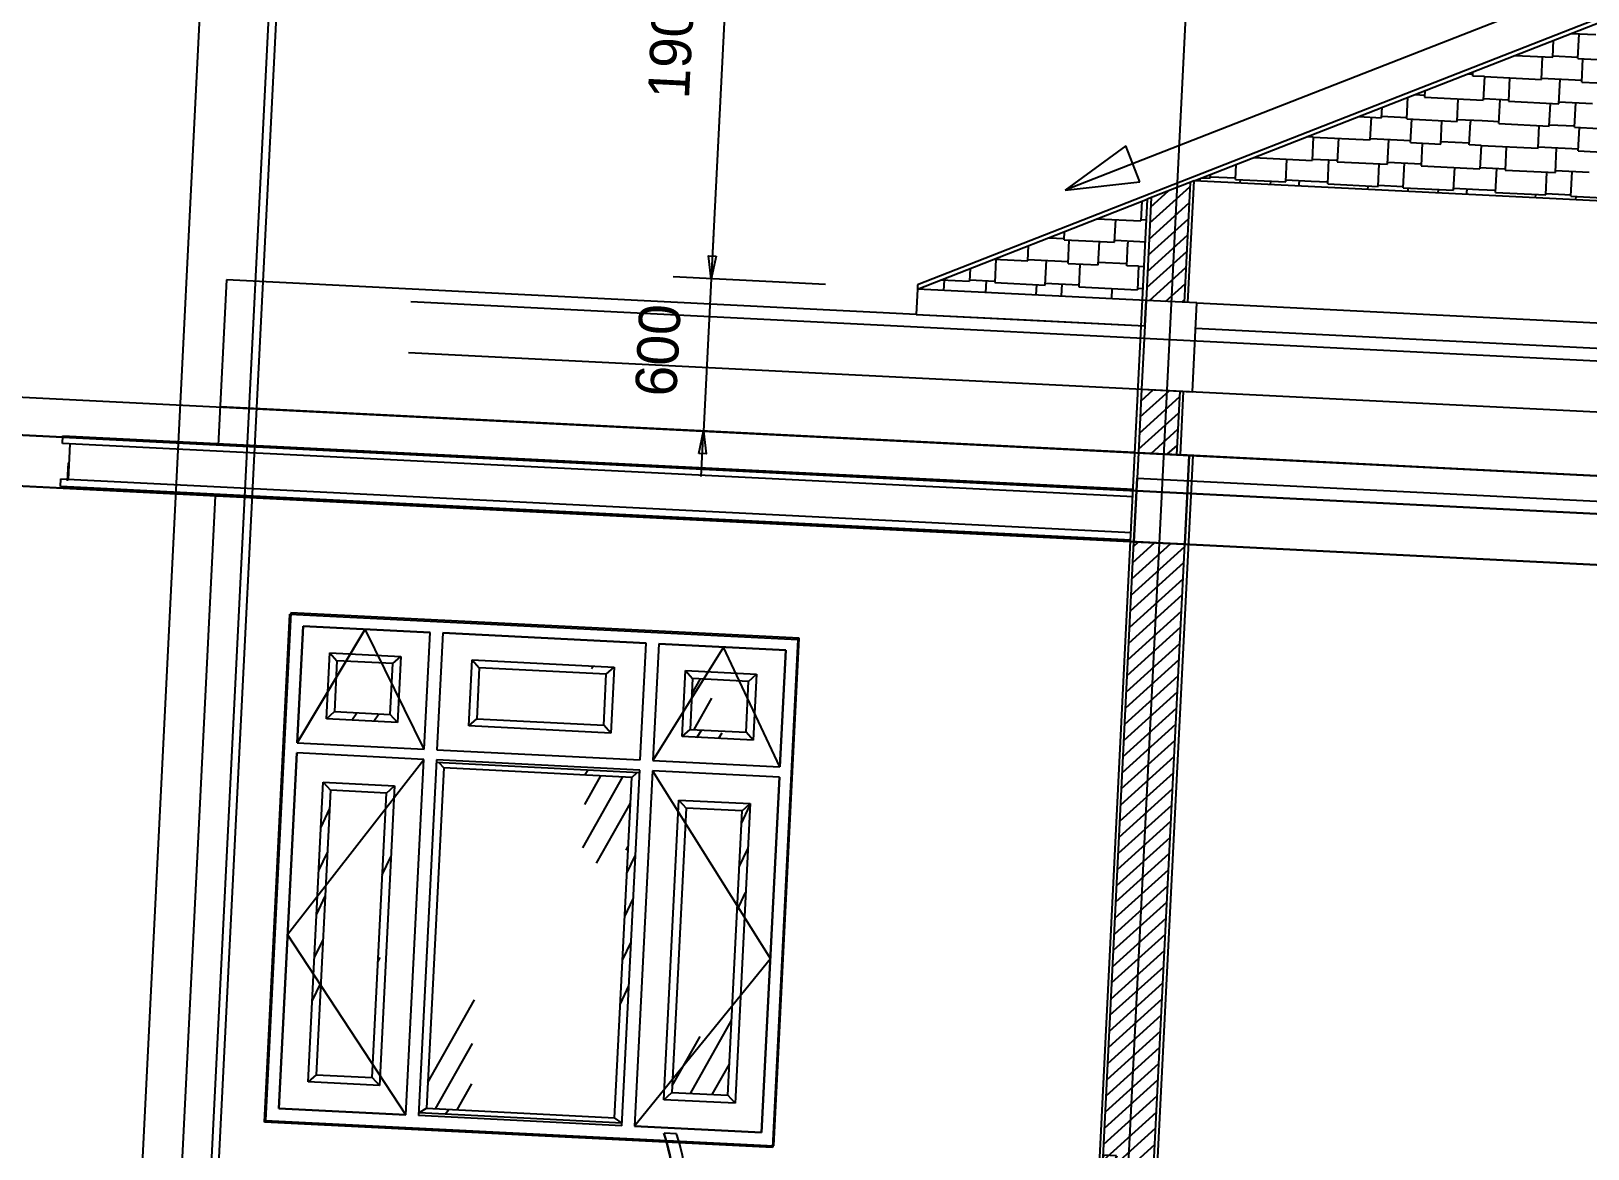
# Model space of a CAD drawing. Extents: x 549999 to 550212, y 1838161 to 1838467.
# Drawn here: x 550069.11 to 550075.23, y 1838240.59 to 1838244.99 of the extents above; entities that cross this region are included whole.
import ezdxf

# ---------------------------------------------------------------- set-up
doc = ezdxf.new("R2010")
doc.units = 0
for name, color, linetype in [('Level 1', 7, 'Continuous'), ('Level 11', 7, 'Continuous'), ('Level 14', 7, 'Continuous'), ('Level 15', 7, 'Continuous'), ('Level 18', 7, 'Continuous'), ('Level 20', 7, 'Continuous'), ('Level 24', 7, 'Continuous'), ('Level 27', 7, 'Continuous'), ('Level 28', 7, 'Continuous'), ('Level 37', 7, 'Continuous'), ('Level 4', 7, 'Continuous'), ('Level 42', 7, 'Continuous'), ('Level 7', 7, 'Continuous'), ('Level 8', 7, 'Continuous')]:
    doc.layers.add(name, color=color, linetype=linetype)

# ---------------------------------------------------------------- blocks, each defined once
blk = doc.blocks.new('DININ2')
at = {"layer": 'Level 1'}
for p, q in [((-231.27, 82.9), (-236.17, 82.9)), ((-58.14, 82.9), (-63.04, 82.9)), ((-191.35, 74), (-96.35, 74)), ((-191.35, 71.5), (-191.35, 74)), ((-96.35, 71.5), (-96.35, 74)), ((-191.35, 71.5), (-183.85, 71.5)), ((-191.35, 0), (-191.35, 71.5)), ((-96.35, 71.5), (-191.35, 71.5)), ((-183.85, 0), (-183.85, 71.5)), ((-103.85, 71.5), (-96.35, 71.5)), ((-103.85, 70), (-103.85, 71.5)), ((-96.35, 70), (-96.35, 71.5)), ((-156.9, 61.5), (-183.85, 61.5)), ((-230.68, 47.97), (-233.19, 0)), ((-230.76, 47.93), (-231.15, 40.42)), ((-230.76, 47.93), (-231.15, 40.42)), ((-228.27, 0), (-225.76, 47.93)), ((-231.15, 40.42), (-231.42, 35.43)), ((-226.15, 40.42), (-226.42, 35.42)), ((-191.35, 40.42), (-226.15, 40.42)), ((-191.35, 42.16), (-226.06, 42.16)), ((-179.15, 40.42), (-183.85, 40.42)), ((-179.15, 0), (-179.15, 40.42)), ((-231.42, 35.43), (-233.27, 0)), ((-231.42, 35.43), (-233.27, 0)), ((-226.42, 35.42), (-191.35, 35.42)), ((-191.35, 26.57), (-226.88, 26.57)), ((-227.09, 22.57), (-191.35, 22.57)), ((-115.15, 9.99), (-115.15, 0)), ((-110.15, 0), (-110.15, 9.99)), ((-103.85, 0), (-103.85, 9.99)), ((-96.35, 0), (-96.35, 9.99)), ((-66.14, 2), (-66.04, 0)), ((-61.12, 0), (-61.22, 2)), ((-61.04, 0), (-61.14, 2)), ((-61.04, 0), (-61.14, 2))]:
    blk.add_line(p, q, dxfattribs=at)
for centre, start, end in [((-316.15, 52.41), 358.1579, 20.89225), ((-316.15, 52.41), 15.06037, 20.89225), ((-316.15, 52.41), 15.06037, 20.89225), ((-316.06, 52.44), 357, 20.86791), ((-311.15, 52.41), 15.05991, 20.89225), ((-311.15, 52.41), 357, 20.89225), ((16.84, 52.41), 159.10775, 168.11118), ((16.84, 52.41), 159.10775, 164.94009), ((21.75, 52.44), 159.13209, 168.13448), ((21.84, 52.41), 159.10775, 168.11281), ((21.84, 52.41), 159.10775, 164.93963), ((21.84, 52.41), 159.10775, 164.93963), ((-316.15, 52.41), 9.22804, 13.12098), ((-316.15, 52.41), 9.22804, 13.12098), ((-311.15, 52.41), 9.22719, 13.12131), ((16.84, 52.41), 166.87869, 168.11281), ((21.84, 52.41), 166.87902, 168.11118), ((21.84, 52.41), 166.87902, 168.11118), ((-316.15, 52.41), 3.39519, 6.90397), ((-316.15, 52.41), 3.39519, 6.90397), ((-311.15, 52.41), 3.39401, 6.90456), ((-316.15, 52.41), 357, 0.90901), ((-316.15, 52.41), 357, 0.90901), ((-311.15, 52.41), 358.1579, 0.90984)]:
    blk.add_arc(centre, 85.5, start, end, dxfattribs=at)
blk = doc.blocks.new('SO2004')
at = {"layer": 'Level 7'}
for p, q in [((-392.9, 280), (-392.9, 80)), ((-192.9, 280), (-392.9, 280)), ((-192.9, 80), (-192.9, 280)), ((-387.9, 229), (-363.4, 275)), ((-363.4, 275), (-387.9, 229)), ((-337.9, 275), (-387.9, 275)), ((-387.9, 275), (-387.9, 229)), ((-387.9, 229), (-387.9, 275)), ((-387.9, 275), (-337.9, 275)), ((-337.9, 229), (-363.4, 275)), ((-337.9, 229), (-337.9, 275)), ((-337.9, 229), (-337.9, 275)), ((-332.9, 275), (-332.9, 229)), ((-332.9, 275), (-252.9, 275)), ((-332.9, 275), (-332.9, 229)), ((-252.9, 275), (-332.9, 275)), ((-252.9, 229), (-252.9, 275)), ((-252.9, 229), (-252.9, 275)), ((-222.4, 275), (-247.9, 229)), ((-247.9, 275), (-247.9, 229)), ((-197.9, 275), (-247.9, 275)), ((-247.9, 275), (-247.9, 229)), ((-247.9, 275), (-197.9, 275)), ((-197.9, 229), (-222.4, 275)), ((-197.9, 229), (-197.9, 275)), ((-197.9, 275), (-197.9, 229)), ((-376.9, 265), (-373.9, 262)), ((-376.9, 239), (-376.9, 265)), ((-376.9, 265), (-348.9, 265)), ((-351.9, 262), (-348.9, 265)), ((-348.9, 265), (-348.9, 239)), ((-320.9, 265), (-317.9, 262)), ((-320.9, 239), (-320.9, 265)), ((-320.9, 265), (-264.9, 265)), ((-273.76, 263.93), (-273.11, 265)), ((-267.9, 262), (-264.9, 265)), ((-264.9, 265), (-264.9, 239)), ((-236.9, 265), (-208.9, 265)), ((-236.9, 239), (-236.9, 265)), ((-236.9, 265), (-233.9, 262)), ((-211.9, 262), (-208.9, 265)), ((-208.9, 265), (-208.9, 239)), ((-351.9, 262), (-373.9, 262)), ((-373.9, 262), (-373.9, 242)), ((-351.9, 242), (-351.9, 262)), ((-267.9, 262), (-317.9, 262)), ((-317.9, 262), (-317.9, 242)), ((-267.9, 242), (-267.9, 262)), ((-233.9, 255.9), (-230.85, 262)), ((-211.9, 262), (-233.9, 262)), ((-233.9, 262), (-233.9, 242)), ((-211.9, 242), (-211.9, 262)), ((-232.28, 242), (-225.94, 254.67)), ((-376.9, 239), (-373.9, 242)), ((-348.9, 239), (-376.9, 239)), ((-373.9, 242), (-351.9, 242)), ((-366.85, 239), (-365.05, 242)), ((-358.28, 239), (-356.48, 242)), ((-348.9, 239), (-351.9, 242)), ((-349.71, 239), (-349.41, 239.5)), ((-320.9, 239), (-317.9, 242)), ((-264.9, 239), (-320.9, 239)), ((-317.9, 242), (-267.9, 242)), ((-264.9, 239), (-267.9, 242)), ((-236.9, 239), (-233.9, 242)), ((-208.9, 239), (-236.9, 239)), ((-233.9, 242), (-211.9, 242)), ((-231.12, 239), (-229.32, 242)), ((-222.55, 239), (-221.22, 241.22)), ((-208.9, 239), (-211.9, 242)), ((-387.9, 229), (-337.9, 229)), ((-387.9, 229), (-337.9, 229)), ((-332.9, 229), (-252.9, 229)), ((-332.9, 229), (-252.9, 229)), ((-247.9, 229), (-197.9, 229)), ((-247.9, 229), (-197.9, 229)), ((-247.9, 229), (-197.9, 229)), ((-387.9, 153.5), (-337.9, 225)), ((-337.9, 225), (-387.9, 225)), ((-387.9, 225), (-387.9, 85)), ((-337.9, 225), (-387.9, 225)), ((-387.9, 85), (-387.9, 225)), ((-337.9, 85), (-337.9, 225)), ((-337.9, 85), (-337.9, 225)), ((-332.9, 225), (-332.9, 85)), ((-252.9, 225), (-332.9, 225)), ((-252.9, 224), (-332.9, 224)), ((-331.92, 224.01), (-329.9, 222)), ((-255.9, 222), (-329.9, 222)), ((-329.9, 222), (-329.9, 88)), ((-274.41, 222), (-273.21, 224)), ((-273.76, 193.33), (-259.43, 222)), ((-273.76, 210.48), (-268, 222)), ((-255.9, 222), (-253.9, 224)), ((-255.9, 88), (-255.9, 222)), ((-252.9, 85), (-252.9, 225)), ((-247.9, 225), (-197.9, 153.5)), ((-247.9, 225), (-247.9, 85)), ((-197.9, 225), (-247.9, 225)), ((-247.9, 225), (-247.9, 85)), ((-197.9, 225), (-247.9, 225)), ((-197.9, 85), (-197.9, 225)), ((-197.9, 225), (-197.9, 85)), ((-376.9, 214), (-373.9, 211)), ((-376.9, 96), (-376.9, 214)), ((-376.9, 214), (-348.9, 214)), ((-351.9, 211), (-373.9, 211)), ((-373.9, 211), (-373.9, 99)), ((-351.9, 211), (-348.9, 214)), ((-351.9, 99), (-351.9, 211)), ((-348.9, 214), (-348.9, 96)), ((-268.04, 187.62), (-255.9, 211.9)), ((-236.9, 214), (-233.9, 211)), ((-236.9, 96), (-236.9, 214)), ((-236.9, 214), (-208.9, 214)), ((-211.9, 211), (-233.9, 211)), ((-233.9, 211), (-233.9, 99)), ((-211.9, 211), (-208.9, 214)), ((-211.9, 206.08), (-208.9, 213.29)), ((-211.9, 99), (-211.9, 211)), ((-208.9, 214), (-208.9, 96)), ((-376.9, 196.4), (-373.9, 203.61)), ((-211.9, 188.94), (-208.9, 196.15)), ((-256.61, 193.33), (-255.9, 194.75)), ((-255.9, 184.3), (-252.9, 191.51)), ((-376.9, 179.26), (-373.9, 186.47)), ((-351.9, 178.85), (-348.9, 186.06)), ((-211.9, 171.79), (-208.9, 179)), ((-255.9, 167.15), (-252.9, 174.36)), ((-376.9, 162.11), (-373.9, 169.32)), ((-337.9, 85), (-387.9, 153.5)), ((-255.9, 150.01), (-252.9, 157.22)), ((-197.9, 153.5), (-247.9, 85)), ((-376.9, 144.97), (-373.9, 152.18)), ((-351.9, 144.56), (-351.18, 146.29)), ((-376.9, 127.82), (-373.9, 135.03)), ((-255.9, 132.86), (-252.9, 140.07)), ((-329.9, 98.19), (-313.23, 131.54)), ((-226.63, 99), (-211.9, 128.45)), ((-233.9, 101.59), (-223.88, 121.63)), ((-326.43, 88), (-313.23, 114.39)), ((-218.06, 99), (-211.9, 111.3)), ((-373.9, 99), (-376.9, 96)), ((-373.9, 99), (-351.9, 99)), ((-351.9, 99), (-348.9, 96)), ((-317.85, 88), (-312.62, 98.46)), ((-236.9, 96), (-233.9, 99)), ((-233.9, 99), (-211.9, 99)), ((-208.9, 96), (-211.9, 99)), ((-348.9, 96), (-376.9, 96)), ((-208.9, 96), (-236.9, 96)), ((-332.9, 86), (-329.9, 88)), ((-252.9, 86), (-332.9, 86)), ((-329.9, 88), (-255.9, 88)), ((-322.54, 86), (-321.13, 88)), ((-252.9, 86), (-255.9, 88)), ((-392.9, 80), (-192.9, 80)), ((-387.9, 85), (-337.9, 85)), ((-337.9, 85), (-387.9, 85)), ((-252.9, 85), (-332.9, 85)), ((-247.9, 85), (-197.9, 85)), ((-197.9, 85), (-247.9, 85))]:
    blk.add_line(p, q, dxfattribs=at)
blk = doc.blocks.new('FLOO28')
at = {"layer": 'Level 8'}
blk.add_line((-482.9, 328), (-482.9, 342), dxfattribs=at)
blk = doc.blocks.new('FLOO29')
at = {"layer": 'Level 8'}
for p, q in [((-485.9, 342), (-485.9, 345)), ((-485.9, 345), (-64.4, 345)), ((-64.4, 342), (-485.9, 342)), ((-485.9, 325), (-485.9, 328)), ((-485.9, 328), (-64.4, 328)), ((-64.4, 325), (-485.9, 325))]:
    blk.add_line(p, q, dxfattribs=at)

msp = doc.modelspace()

# ---------------------------------------------------------------- linework, layer by layer
at = {"layer": 'Level 11'}
for p, q in [((550073.4971, 1838243.9305), (550073.4796, 1838243.581)), ((550073.6969, 1838243.9206), (550073.4971, 1838243.9305)), ((550073.6794, 1838243.571), (550073.6969, 1838243.9206)), ((550073.4796, 1838243.581), (550073.6794, 1838243.571))]:
    msp.add_line(p, q, dxfattribs=at)
at = {"layer": 'Level 14'}
for p, q in [((550073.5124, 1838244.2352), (550073.6697, 1838244.3775)), ((550073.5155, 1838244.2988), (550073.5848, 1838244.3614)), ((550073.5092, 1838244.1716), (550073.6665, 1838244.314)), ((550073.506, 1838244.1081), (550073.6633, 1838244.2504)), ((550073.5028, 1838244.0445), (550073.6601, 1838244.1868)), ((550073.4996, 1838243.981), (550073.6569, 1838244.1233)), ((550073.5103, 1838243.9299), (550073.6538, 1838244.0597)), ((550073.5738, 1838243.9267), (550073.6506, 1838243.9962)), ((550073.6374, 1838243.9235), (550073.6474, 1838243.9326)), ((550073.471, 1838243.4089), (550073.6283, 1838243.5512)), ((550073.4742, 1838243.4725), (550073.5882, 1838243.5756)), ((550073.4774, 1838243.536), (550073.5246, 1838243.5787)), ((550073.4679, 1838243.3454), (550073.6252, 1838243.4877)), ((550073.5167, 1838243.3288), (550073.622, 1838243.4241)), ((550073.5802, 1838243.3256), (550073.6188, 1838243.3606)), ((550073.4393, 1838242.7733), (550073.649, 1838242.9631)), ((550073.4424, 1838242.8369), (550073.5945, 1838242.9745)), ((550073.4456, 1838242.9004), (550073.531, 1838242.9777)), ((550073.4488, 1838242.964), (550073.4674, 1838242.9808)), ((550073.4361, 1838242.7098), (550073.6458, 1838242.8995)), ((550073.4329, 1838242.6462), (550073.6427, 1838242.836)), ((550073.4297, 1838242.5826), (550073.6395, 1838242.7724)), ((550073.4266, 1838242.5191), (550073.6363, 1838242.7088)), ((550073.4234, 1838242.4555), (550073.6331, 1838242.6453)), ((550073.4202, 1838242.392), (550073.6299, 1838242.5817)), ((550073.417, 1838242.3284), (550073.6268, 1838242.5182)), ((550073.4138, 1838242.2648), (550073.6236, 1838242.4546)), ((550073.4107, 1838242.2013), (550073.6204, 1838242.391)), ((550073.4075, 1838242.1377), (550073.6172, 1838242.3275)), ((550073.4043, 1838242.0741), (550073.6141, 1838242.2639)), ((550073.4011, 1838242.0106), (550073.6109, 1838242.2004)), ((550073.398, 1838241.947), (550073.6077, 1838242.1368)), ((550073.3948, 1838241.8835), (550073.6045, 1838242.0732)), ((550073.3916, 1838241.8199), (550073.6013, 1838242.0097)), ((550073.3884, 1838241.7563), (550073.5982, 1838241.9461)), ((550073.3853, 1838241.6928), (550073.595, 1838241.8826)), ((550073.3821, 1838241.6292), (550073.5918, 1838241.819)), ((550073.3789, 1838241.5657), (550073.5886, 1838241.7554)), ((550073.3757, 1838241.5021), (550073.5855, 1838241.6919)), ((550073.3725, 1838241.4385), (550073.5823, 1838241.6283)), ((550073.3694, 1838241.375), (550073.5791, 1838241.5648)), ((550073.3662, 1838241.3114), (550073.5759, 1838241.5012)), ((550073.363, 1838241.2479), (550073.5727, 1838241.4376)), ((550073.3598, 1838241.1843), (550073.5696, 1838241.3741)), ((550073.3567, 1838241.1207), (550073.5664, 1838241.3105)), ((550073.3535, 1838241.0572), (550073.5632, 1838241.247)), ((550073.3503, 1838240.9936), (550073.56, 1838241.1834)), ((550073.3471, 1838240.9301), (550073.5569, 1838241.1198)), ((550073.3439, 1838240.8665), (550073.5537, 1838241.0563)), ((550073.3408, 1838240.8029), (550073.5505, 1838240.9927)), ((550073.3376, 1838240.7394), (550073.5473, 1838240.9291)), ((550073.3344, 1838240.6758), (550073.5441, 1838240.8656)), ((550073.3312, 1838240.6123), (550073.541, 1838240.802)), ((550073.3281, 1838240.5487), (550073.5378, 1838240.7385)), ((550073.3249, 1838240.4851), (550073.5346, 1838240.6749)), ((550073.3217, 1838240.4216), (550073.5314, 1838240.6113))]:
    msp.add_line(p, q, dxfattribs=at)
at = {"layer": 'Level 15'}
for p, q in [((550072.5982, 1838243.9755), (550072.5933, 1838243.8756)), ((550073.4971, 1838243.9305), (550072.5982, 1838243.9755)), ((550073.4921, 1838243.8307), (550073.4971, 1838243.9305)), ((550072.5933, 1838243.8756), (550073.0254, 1838243.854)), ((550073.0254, 1838243.854), (550073.4921, 1838243.8307)), ((550073.4672, 1838243.3313), (550073.4622, 1838243.2314)), ((550086.1513, 1838242.6972), (550073.4672, 1838243.3313)), ((550073.4622, 1838243.2314), (550084.6454, 1838242.6723))]:
    msp.add_line(p, q, dxfattribs=at)
at = {"layer": 'Level 18'}
for p, q in [((550069.6363, 1838236.7996), (550070.283, 1838249.7367)), ((550073.2318, 1838236.6198), (550073.8785, 1838249.5569)), ((550064.8273, 1838243.7632), (550092.357, 1838242.3869))]:
    msp.add_line(p, q, dxfattribs=at)
at = {"layer": 'Level 20'}
for p, q in [((550067.236, 1838194.2078), (550071.8092, 1838285.6836)), ((550067.5357, 1838194.1929), (550072.1088, 1838285.6686)), ((550071.8826, 1838245.9136), (550071.7877, 1838244.016)), ((550026.8667, 1838245.5108), (550087.9005, 1838242.4595)), ((550026.8567, 1838245.311), (550087.8905, 1838242.2598)), ((550071.7966, 1838244.1944), (550071.7877, 1838244.016)), ((550072.2371, 1838243.9935), (550071.6379, 1838244.0235)), ((550072.2371, 1838243.9935), (550071.6379, 1838244.0235)), ((550071.7877, 1838244.016), (550071.7577, 1838243.4168)), ((550070.6072, 1838243.9258), (550131.6409, 1838240.8746)), ((550070.5972, 1838243.7261), (550131.6309, 1838240.6748)), ((550129.369, 1838240.3864), (550068.3352, 1838243.4377)), ((550072.2071, 1838243.3943), (550071.6079, 1838243.4242)), ((550071.7488, 1838243.2384), (550071.7577, 1838243.4168)), ((550129.359, 1838240.1867), (550068.3252, 1838243.2379))]:
    msp.add_line(p, q, dxfattribs=at)
for points in [[(550071.807, 1838244.1044), (550071.7877, 1838244.016), (550071.7773, 1838244.1059)], [(550071.807, 1838244.1044), (550071.7877, 1838244.016), (550071.7773, 1838244.1059)], [(550071.7384, 1838243.3283), (550071.7577, 1838243.4168), (550071.7681, 1838243.3268)]]:
    msp.add_lwpolyline(points, close=True, dxfattribs=at)
at = {"layer": 'Level 24'}
for p, q in [((550075.3079, 1838245.1966), (550073.179, 1838244.3637)), ((550073.4172, 1838244.5391), (550073.179, 1838244.3637)), ((550073.4172, 1838244.5391), (550073.179, 1838244.3637)), ((550073.473, 1838244.3965), (550073.4172, 1838244.5391)), ((550073.473, 1838244.3965), (550073.4172, 1838244.5391)), ((550073.179, 1838244.3637), (550073.473, 1838244.3965)), ((550073.179, 1838244.3637), (550073.473, 1838244.3965))]:
    msp.add_line(p, q, dxfattribs=at)
at = {"layer": 'Level 27'}
for p, q in [((550073.4672, 1838243.3313), (550073.4497, 1838242.9817)), ((550073.4672, 1838243.3313), (550073.4497, 1838242.9817)), ((550073.6669, 1838243.3213), (550073.4672, 1838243.3313)), ((550073.6669, 1838243.3213), (550073.4672, 1838243.3313)), ((550073.6494, 1838242.9717), (550073.6669, 1838243.3213)), ((550073.6494, 1838242.9717), (550073.6669, 1838243.3213)), ((550073.4497, 1838242.9817), (550073.6494, 1838242.9717)), ((550073.4497, 1838242.9817), (550073.6494, 1838242.9717))]:
    msp.add_line(p, q, dxfattribs=at)
at = {"layer": 'Level 28'}
for p, q in [((550073.4971, 1838243.9305), (550073.4796, 1838243.581)), ((550073.6969, 1838243.9206), (550073.4971, 1838243.9305)), ((550073.6794, 1838243.571), (550073.6969, 1838243.9206)), ((550073.4796, 1838243.581), (550073.6794, 1838243.571))]:
    msp.add_line(p, q, dxfattribs=at)
at = {"layer": 'Level 37'}
for p, q in [((550076.5694, 1838245.5451), (550072.5991, 1838243.9919)), ((550073.6858, 1838244.401), (550076.5686, 1838245.5287)), ((550072.5982, 1838243.9755), (550073.502, 1838244.329)), ((550072.5991, 1838243.9919), (550072.5982, 1838243.9755))]:
    msp.add_line(p, q, dxfattribs=at)
at = {"layer": 'Level 4'}
for p, q in [((550073.6858, 1838244.401), (550073.502, 1838244.329)), ((550073.6705, 1838244.395), (550073.6469, 1838243.9231)), ((550073.6619, 1838243.9223), (550073.6858, 1838244.401)), ((550082.0953, 1838243.9805), (550073.6858, 1838244.401)), ((550073.502, 1838244.329), (550073.2674, 1838239.6367)), ((550073.5173, 1838244.335), (550073.4971, 1838243.9305)), ((550069.8816, 1838244.0112), (550069.8492, 1838243.362)), ((550072.5933, 1838243.8756), (550069.8816, 1838244.0112)), ((550073.4796, 1838243.581), (550073.4672, 1838243.3313)), ((550073.6295, 1838243.5735), (550073.617, 1838243.3238)), ((550073.632, 1838243.3231), (550073.6444, 1838243.5727)), ((550073.4522, 1838243.332), (550069.8567, 1838243.5118)), ((550073.4522, 1838243.332), (550073.632, 1838243.3231)), ((550073.4972, 1838239.6252), (550073.6819, 1838243.3206)), ((550073.6669, 1838243.3213), (550073.6494, 1838242.9717)), ((550073.4497, 1838242.9817), (550073.4622, 1838243.2314)), ((550069.652, 1838239.4169), (550069.8392, 1838243.1622)), ((550073.2874, 1838239.7358), (550073.4497, 1838242.9817)), ((550073.6494, 1838242.9717), (550073.4497, 1838242.9817)), ((550073.4872, 1838239.7258), (550073.6494, 1838242.9717)), ((550070.0315, 1838240.6996), (550070.1313, 1838242.6971)), ((550070.1313, 1838242.6971), (550072.1288, 1838242.5972)), ((550072.1288, 1838242.5972), (550072.029, 1838240.5997)), ((550072.029, 1838240.5997), (550070.0315, 1838240.6996))]:
    msp.add_line(p, q, dxfattribs=at)
at = {"layer": 'Level 42'}
for p, q in [((550075.0959, 1838244.887), (550075.0992, 1838244.9539)), ((550075.1686, 1838244.981), (550075.2656, 1838244.9762)), ((550075.1948, 1838244.882), (550075.1997, 1838244.9795)), ((550074.9472, 1838244.8944), (550075.0959, 1838244.887)), ((550075.0961, 1838244.8924), (550075.1951, 1838244.8875)), ((550075.0518, 1838244.7996), (550075.0563, 1838244.889)), ((550075.1948, 1838244.882), (550075.3927, 1838244.8722)), ((550075.21, 1838244.789), (550075.2146, 1838244.8811)), ((550074.7627, 1838244.8222), (550074.7818, 1838244.8213)), ((550074.7814, 1838244.8132), (550074.7822, 1838244.8299)), ((550074.8276, 1838244.8109), (550074.7814, 1838244.8132)), ((550074.8276, 1838244.8109), (550074.823, 1838244.7188)), ((550074.8276, 1838244.8109), (550075.0518, 1838244.7996)), ((550074.9265, 1838244.8059), (550074.9219, 1838244.7139)), ((550075.0521, 1838244.8051), (550075.2104, 1838244.7971)), ((550075.1198, 1838244.704), (550075.1247, 1838244.8014)), ((550075.21, 1838244.789), (550075.3287, 1838244.7831)), ((550074.5217, 1838244.6444), (550074.526, 1838244.7296)), ((550074.5536, 1838244.7404), (550074.5925, 1838244.7385)), ((550074.5934, 1838244.756), (550074.5921, 1838244.7304)), ((550074.5921, 1838244.7304), (550074.823, 1838244.7188)), ((550074.7196, 1838244.6345), (550074.724, 1838244.7238)), ((550074.8232, 1838244.7242), (550074.9222, 1838244.7193)), ((550074.8845, 1838244.6262), (550074.8892, 1838244.7209)), ((550074.9219, 1838244.7139), (550075.1198, 1838244.704)), ((550075.1202, 1838244.7121), (550075.2521, 1838244.7055)), ((550075.1813, 1838244.6114), (550075.1861, 1838244.7088)), ((550074.3322, 1838244.6538), (550074.4228, 1838244.6493)), ((550074.3787, 1838244.562), (550074.3832, 1838244.6513)), ((550074.4228, 1838244.6493), (550074.4248, 1838244.69)), ((550074.423, 1838244.6547), (550074.522, 1838244.6498)), ((550075.0823, 1838244.6163), (550075.0868, 1838244.7056)), ((550074.5217, 1838244.6444), (550074.7196, 1838244.6345)), ((550074.5369, 1838244.5513), (550074.5415, 1838244.6434)), ((550074.6556, 1838244.5454), (550074.6602, 1838244.6374)), ((550074.72, 1838244.6426), (550074.8189, 1838244.6376)), ((550074.7679, 1838244.5425), (550074.7723, 1838244.6318)), ((550074.7727, 1838244.6399), (550074.7723, 1838244.6318)), ((550074.8189, 1838244.6376), (550074.8849, 1838244.6343)), ((550074.8845, 1838244.6262), (550075.0823, 1838244.6163)), ((550075.0383, 1838244.529), (550075.0428, 1838244.6183)), ((550075.0826, 1838244.6217), (550075.1815, 1838244.6168)), ((550075.1813, 1838244.6114), (550075.3791, 1838244.6015)), ((550075.1965, 1838244.5184), (550075.2011, 1838244.6104)), ((550074.1545, 1838244.5732), (550074.1293, 1838244.5744)), ((550074.1545, 1838244.5732), (550074.1499, 1838244.4811)), ((550074.1545, 1838244.5732), (550074.3787, 1838244.562)), ((550074.2534, 1838244.5682), (550074.2488, 1838244.4762)), ((550074.379, 1838244.5674), (550074.5373, 1838244.5595)), ((550074.4467, 1838244.4663), (550074.4515, 1838244.5637)), ((550074.5369, 1838244.5513), (550074.6556, 1838244.5454)), ((550074.5831, 1838244.549), (550074.5786, 1838244.4597)), ((550074.6562, 1838244.5562), (550074.7683, 1838244.5506)), ((550074.814, 1838244.5402), (550074.7679, 1838244.5425)), ((550074.814, 1838244.5402), (550074.8094, 1838244.4482)), ((550074.814, 1838244.5402), (550075.0383, 1838244.529)), ((550074.913, 1838244.5352), (550074.9084, 1838244.4432)), ((550075.0386, 1838244.5344), (550075.1969, 1838244.5265)), ((550075.1063, 1838244.4333), (550075.1111, 1838244.5308)), ((550073.8486, 1838244.4067), (550073.8515, 1838244.4658)), ((550073.9202, 1838244.4926), (550074.1499, 1838244.4811)), ((550074.0465, 1838244.3968), (550074.0509, 1838244.4861)), ((550074.1501, 1838244.4866), (550074.2491, 1838244.4816)), ((550074.2114, 1838244.3885), (550074.2161, 1838244.4833)), ((550074.2488, 1838244.4762), (550074.4467, 1838244.4663)), ((550074.4092, 1838244.3786), (550074.4137, 1838244.4679)), ((550074.4471, 1838244.4744), (550074.579, 1838244.4678)), ((550074.5082, 1838244.3737), (550074.513, 1838244.4711)), ((550075.1965, 1838244.5184), (550075.3152, 1838244.5124)), ((550073.7094, 1838244.3998), (550073.7099, 1838244.4104)), ((550073.7172, 1838244.4132), (550073.7497, 1838244.4116)), ((550073.7497, 1838244.4116), (550073.7504, 1838244.4262)), ((550073.7499, 1838244.417), (550073.8489, 1838244.4121)), ((550073.8486, 1838244.4067), (550074.0465, 1838244.3968)), ((550073.8677, 1838244.3919), (550073.8684, 1838244.4057)), ((550074.0469, 1838244.4049), (550074.1458, 1838244.3999)), ((550074.5786, 1838244.4597), (550074.8094, 1838244.4482)), ((550074.706, 1838244.3638), (550074.7105, 1838244.4531)), ((550074.8097, 1838244.4536), (550074.9087, 1838244.4486)), ((550074.8709, 1838244.3555), (550074.8757, 1838244.4503)), ((550074.9084, 1838244.4432), (550075.1063, 1838244.4333)), ((550075.0688, 1838244.3457), (550075.0733, 1838244.435)), ((550075.1067, 1838244.4414), (550075.2386, 1838244.4349)), ((550075.1677, 1838244.3407), (550075.1726, 1838244.4381)), ((550073.9864, 1838244.3859), (550073.9871, 1838244.3997)), ((550074.0985, 1838244.3803), (550074.0992, 1838244.3941)), ((550074.0996, 1838244.4022), (550074.0992, 1838244.3941)), ((550074.1458, 1838244.3999), (550074.2118, 1838244.3966)), ((550074.2114, 1838244.3885), (550074.4092, 1838244.3786)), ((550074.369, 1838244.3668), (550074.3697, 1838244.3806)), ((550074.4095, 1838244.384), (550074.5084, 1838244.3791)), ((550074.5082, 1838244.3737), (550074.706, 1838244.3638)), ((550074.5273, 1838244.3589), (550074.528, 1838244.3727)), ((550074.646, 1838244.353), (550074.6467, 1838244.3668)), ((550074.7064, 1838244.3719), (550074.8054, 1838244.367)), ((550074.7581, 1838244.3474), (550074.7588, 1838244.3612)), ((550074.7592, 1838244.3693), (550074.7588, 1838244.3612)), ((550074.8054, 1838244.367), (550074.8713, 1838244.3637)), ((550074.8709, 1838244.3555), (550075.0688, 1838244.3457)), ((550075.0285, 1838244.3338), (550075.0292, 1838244.3476)), ((550075.0691, 1838244.3511), (550075.168, 1838244.3461)), ((550073.4806, 1838244.3207), (550073.4768, 1838244.2434)), ((550075.1677, 1838244.3407), (550075.3656, 1838244.3308)), ((550075.1868, 1838244.3259), (550075.1875, 1838244.3397)), ((550073.3051, 1838244.252), (550073.4768, 1838244.2434)), ((550073.3734, 1838244.1591), (550073.3778, 1838244.2484)), ((550073.477, 1838244.2489), (550073.498, 1838244.2478)), ((550073.1145, 1838244.1774), (550073.1758, 1838244.1744)), ((550073.1755, 1838244.169), (550073.1771, 1838244.2019)), ((550073.1755, 1838244.169), (550073.3734, 1838244.1591)), ((550073.1907, 1838244.0759), (550073.1953, 1838244.168)), ((550073.3094, 1838244.07), (550073.314, 1838244.162)), ((550073.3738, 1838244.1672), (550073.4727, 1838244.1622)), ((550073.4265, 1838244.1646), (550073.4261, 1838244.1564)), ((550073.4727, 1838244.1622), (550073.4936, 1838244.1612)), ((550073.0325, 1838244.0866), (550073.0355, 1838244.1465)), ((550073.4217, 1838244.0671), (550073.4261, 1838244.1564)), ((550072.8062, 1838244.0568), (550072.8037, 1838244.0058)), ((550072.8992, 1838244.0932), (550073.0325, 1838244.0866)), ((550072.9072, 1838244.0928), (550072.9026, 1838244.0008)), ((550073.0328, 1838244.092), (550073.1911, 1838244.0841)), ((550073.1005, 1838243.9909), (550073.1053, 1838244.0884)), ((550073.1907, 1838244.0759), (550073.3094, 1838244.07)), ((550073.2368, 1838244.0736), (550073.2324, 1838243.9843)), ((550073.3099, 1838244.0808), (550073.4221, 1838244.0752)), ((550073.4678, 1838244.0648), (550073.4217, 1838244.0671)), ((550073.4678, 1838244.0648), (550073.4632, 1838243.9728)), ((550073.4678, 1838244.0648), (550073.4888, 1838244.0638)), ((550072.6901, 1838244.0114), (550072.8037, 1838244.0058)), ((550072.7027, 1838243.9703), (550072.7047, 1838244.0107)), ((550072.8039, 1838244.0112), (550072.9029, 1838244.0062)), ((550072.8676, 1838243.962), (550072.8699, 1838244.0079)), ((550072.9026, 1838244.0008), (550073.1005, 1838243.9909)), ((550073.0655, 1838243.9521), (550073.0675, 1838243.9926)), ((550073.1009, 1838243.999), (550073.2328, 1838243.9924)), ((550073.1644, 1838243.9472), (550073.1668, 1838243.9957)), ((550073.2324, 1838243.9843), (550073.4632, 1838243.9728)), ((550073.3623, 1838243.9373), (550073.3643, 1838243.9777)), ((550073.4635, 1838243.9782), (550073.4844, 1838243.9771))]:
    msp.add_line(p, q, dxfattribs=at)
at = {"layer": 'Level 8'}
for p, q in [((550072.5982, 1838243.9755), (550072.5933, 1838243.8756)), ((550073.4971, 1838243.9305), (550072.5982, 1838243.9755)), ((550073.6969, 1838243.9206), (550082.0714, 1838243.5019)), ((550072.5933, 1838243.8756), (550073.4921, 1838243.8307)), ((550082.0664, 1838243.402), (550073.6919, 1838243.8207)), ((550073.4672, 1838243.3313), (550073.4622, 1838243.2314)), ((550085.9865, 1838242.7054), (550073.632, 1838243.3231)), ((550069.2599, 1838243.2913), (550069.2564, 1838243.2214)), ((550073.4622, 1838243.2314), (550086.1463, 1838242.5973))]:
    msp.add_line(p, q, dxfattribs=at)

# ---------------------------------------------------------------- block references
at = {"layer": 'Level 1', "xscale": 0.010000000000000004, "yscale": 0.01, "rotation": -2.8619937920406366}
msp.add_blockref('DININ2', (550073.92, 1838239.71), dxfattribs=at)
at = {"layer": 'Level 7', "xscale": 0.010000000000000004, "yscale": 0.01, "rotation": -2.8619937920406366}
msp.add_blockref('SO2004', (550073.92, 1838239.71), dxfattribs=at)
at = {"layer": 'Level 8', "xscale": 0.010000000000000004, "yscale": 0.01, "rotation": -2.8619937920406366}
for name in ['FLOO29', 'FLOO28']:
    msp.add_blockref(name, (550073.92, 1838239.71), dxfattribs=at)

# ---------------------------------------------------------------- texts
at = {"layer": 'Level 20'}
for s, p in [('1900', (550071.7, 1838244.72)), ('600', (550071.65, 1838243.55))]:
    msp.add_text(s, height=0.16224, rotation=87.13801, dxfattribs=at).set_placement(p)

doc.saveas('drawing.dxf')
